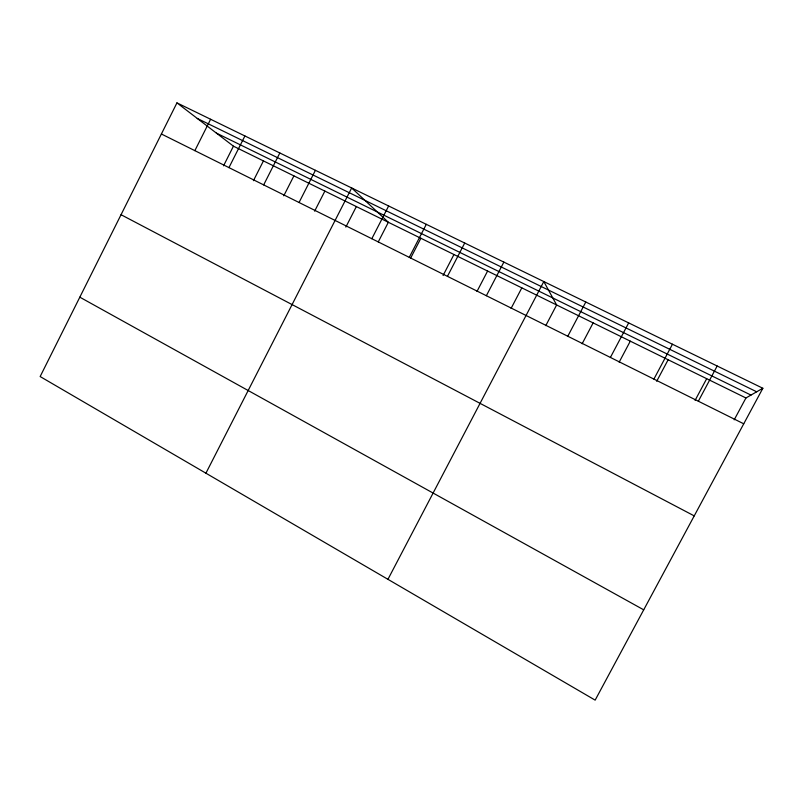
<?xml version="1.0" encoding="UTF-8"?>
<svg xmlns="http://www.w3.org/2000/svg" width="803" height="803" viewBox="0 0 803 803"><rect width="100%" height="100%" fill="white"/><g stroke="black" fill="none" stroke-linecap="round" stroke-linejoin="round"><path stroke-width="1.2" d="M176.951 102.864L40.15 376.547L595.153 700.136L762.85 388.261L176.951 102.864L233.442 146.176L745.937 397.977L762.85 388.261M194.858 150.653L210.617 119.266M223.545 165.819L233.442 146.176M228.945 167.616L244.905 135.968M253.427 180.695L263.434 160.911M263.675 184.901L279.835 152.982M283.78 195.812L293.898 175.877M299.047 202.507L315.418 170.316M314.635 211.169L324.874 191.094M205.919 473.198L351.674 187.982L388.351 222.28L378.283 241.874M345.842 227.088L356.351 206.562M371.819 238.722L388.632 205.98M409.269 257.351L426.303 224.328M410.694 258.004L420.882 238.27M443.085 275.509L453.956 254.521M447.442 276.352L464.706 243.038M477.002 291.419L487.602 271.053M486.357 295.725L503.862 262.109M511.099 308.392L521.82 287.865M387.949 579.324L543.812 281.562L556.63 304.969L545.779 325.647M567.791 336.246L585.799 302.018M582.145 343.754L593.136 322.896M610.4 357.445L628.669 322.906M619.163 362.173L630.295 341.155M653.903 379.096L672.452 344.226M656.693 381.264L668.136 359.754M695.087 400.376L706.68 378.685M698.339 401.219L717.169 366.007M734.193 419.839L745.937 397.977M197.247 118.432L756.697 391.794M216.388 133.097L750.976 395.086M161.383 133.991L743.739 423.803M121.042 214.712L694.224 515.887M79.828 297.18L643.705 609.828"/></g></svg>
